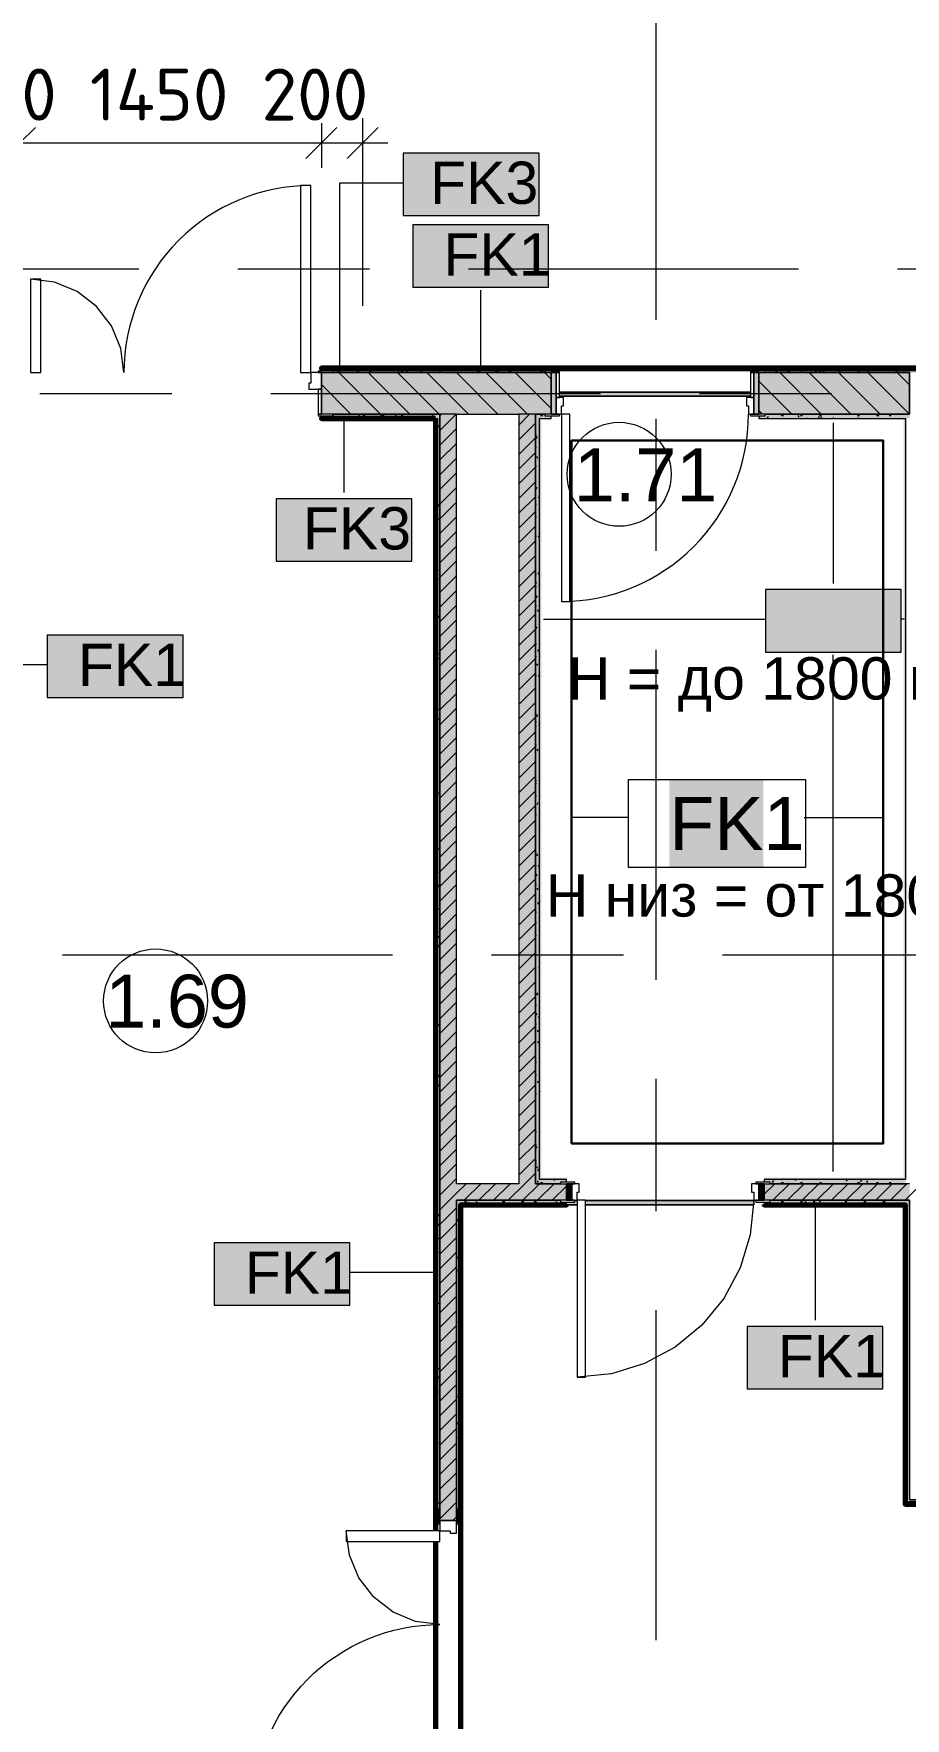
# Model space of a CAD drawing. Header units: millimetres. Extents: x -3817 to 677485, y -22715 to 103890.
# Drawn here: x 107959 to 112153, y 6041 to 14141 of the extents above; entities that cross this region are included whole.
import ezdxf

# ---------------------------------------------------------------- set-up
doc = ezdxf.new("R2010")
doc.units = ezdxf.units.MM
doc.layers.add('PDF _Геометрия', color=7, linetype='Continuous', true_color=0x1d1d1d)
doc.layers.add('PDF _Сплошная заливка', color=7, linetype='Continuous', true_color=0xffffff)
doc.layers.add('PDF _Текст', color=7, linetype='Continuous')
doc.styles.add('PDF GOST-Common', font='arial.ttf')
doc.styles.add('PDF ISOCPEUR', font='isocpeur.ttf')

msp = doc.modelspace()

# ---------------------------------------------------------------- hatches: boundary and pattern name
at = {"layer": 'PDF _Сплошная заливка', "transparency": 33554559}
h = msp.add_hatch(color=256, dxfattribs=at)
h.paths.add_polyline_path([(121433.6, 12511.4), (121433.6, 12531.3), (111448.6, 12531.3), (111448.6, 12519.3), (111478.6, 12519.3), (111478.6, 12511.4), (120700.8, 12511.4)], flags=0)
h.paths.add_polyline_path([(110418.6, 12511.4), (110418.6, 12519.3), (110448.6, 12519.3), (110448.6, 12531.3), (109343.6, 12531.3), (109343.6, 12519.3), (109398.6, 12519.3), (109398.6, 12511.4), (110055.7, 12511.4)], flags=0)
h.paths.add_polyline_path([(105338.6, 12511.4), (107838.6, 12511.4), (107838.6, 12519.3), (107893.6, 12519.3), (107893.6, 12531.3), (105338.6, 12531.3)], flags=0)
h.paths.add_polyline_path([(103402.5, 12511.4), (103888.6, 12511.4), (103888.6, 12531.3), (101052.6, 12531.3), (101052.6, 12511.4)], flags=0)
h = msp.add_hatch(color=256, dxfattribs=at)
h.paths.add_polyline_path([(111448.6, 12311.3), (112173.6, 12311.3), (112173.6, 12511.4), (111448.6, 12511.4)], flags=0)
h.paths.add_polyline_path([(121453.6, 12311.3), (121453.6, 12511.4), (119573.6, 12511.4), (119573.6, 12311.3), (120700.8, 12311.3)], flags=0)
h.paths.add_polyline_path([(109893.6, 12311.3), (110448.6, 12311.3), (110448.6, 12511.4), (109343.6, 12511.4), (109343.6, 12311.3), (109543.6, 12311.3)], flags=0)
h.paths.add_polyline_path([(107838.6, 12311.3), (107893.6, 12311.3), (107893.6, 12511.4), (107593.6, 12511.4), (107593.6, 12311.3)], flags=0)
at = {"layer": 'PDF _Сплошная заливка', "true_color": 0x494949, "transparency": 33554559}
msp.add_hatch(color=251, dxfattribs=at).paths.add_polyline_path([(111386.4, 12397.6), (111408.6, 12397.6), (111408.6, 12417.6), (110488.6, 12417.6), (110488.6, 12397.6)])
at = {"layer": 'PDF _Сплошная заливка', "transparency": 33554559}
h = msp.add_hatch(color=256, dxfattribs=at)
h.paths.add_polyline_path([(109893.6, 12291.4), (109893.6, 12311.3), (109398.6, 12309.3), (109398.6, 12303.4), (109343.6, 12303.4), (109343.6, 12291.4), (109892.6, 12291.4)], flags=0)
h.paths.add_polyline_path([(107593.6, 12291.4), (107893.6, 12291.4), (107893.6, 12303.4), (107838.6, 12303.4), (107838.6, 12311.3), (107593.6, 12311.3)], flags=0)
h = msp.add_hatch(color=256, dxfattribs=at)
h.paths.add_polyline_path([(109913.6, 4391.3), (109913.6, 5486.3), (109905.6, 5486.3), (109905.6, 5541.4), (109893.6, 5541.4), (109893.6, 4391.3)], flags=0)
h.paths.add_polyline_path([(109893.6, 6991.3), (109905.6, 6991.3), (109905.6, 7046.4), (109913.6, 7046.4), (109913.6, 12311.3), (109893.6, 12311.3), (109893.6, 7003.2)], flags=0)
h = msp.add_hatch(color=256, dxfattribs=at)
h.paths.add_polyline_path([(109993.6, 2036.3), (109993.6, 5541.4), (109913.6, 5541.4), (109913.6, 2036.3)], flags=0)
h.paths.add_polyline_path([(109993.6, 6991.3), (109993.6, 12311.3), (109913.6, 12311.3), (109913.6, 6991.3), (109963.6, 6991.3)], flags=0)
msp.add_hatch(color=256, dxfattribs=at).paths.add_polyline_path([(110293.6, 8611.3), (110373.6, 8611.3), (110373.6, 12311.3), (110293.6, 12311.3), (110293.6, 9439.1)])
h = msp.add_hatch(color=256, dxfattribs=at)
h.paths.add_polyline_path([(111478.6, 12291.4), (112173.6, 12291.4), (112173.6, 12311.3), (111478.6, 12310.5), (111478.6, 12303.4), (111448.6, 12303.4), (111448.6, 12291.4)], flags=0)
h.paths.add_polyline_path([(110393.6, 12291.4), (110448.6, 12291.4), (110448.6, 12303.4), (110418.6, 12303.4), (110418.6, 12311.3), (110393.6, 12311.3)], flags=0)
h = msp.add_hatch(color=256, dxfattribs=at)
h.paths.add_polyline_path([(110493.6, 8531.4), (110523.6, 8531.4), (110523.6, 8611.3), (109993.6, 8611.3), (109993.6, 8531.4)], flags=0)
h.paths.add_polyline_path([(112173.6, 8531.4), (112173.6, 8611.3), (111473.6, 8611.3), (111473.6, 8531.4), (111503.6, 8531.4)], flags=0)
h = msp.add_hatch(color=256, dxfattribs=at)
h.paths.add_polyline_path([(110373.6, 8611.3), (110493.6, 8611.3), (110493.6, 8619.4), (110523.6, 8619.4), (110523.6, 8631.3), (110373.6, 8631.3)], flags=0)
h.paths.add_polyline_path([(111503.6, 8611.3), (112153.6, 8611.3), (112153.6, 8631.3), (111473.6, 8631.3), (111473.6, 8619.4), (111503.6, 8619.4)], flags=0)
h = msp.add_hatch(color=256, dxfattribs=at)
h.paths.add_polyline_path([(112153.6, 8511.4), (112173.6, 8511.4), (112173.6, 8531.4), (111503.6, 8530.5), (111503.6, 8523.3), (111473.6, 8523.3), (111473.6, 8511.4), (112152.6, 8511.4)], flags=0)
h.paths.add_polyline_path([(110523.6, 8511.4), (110523.6, 8523.3), (110493.6, 8523.3), (110493.6, 8531.4), (109993.6, 8531.4), (109993.6, 8511.4), (110493.6, 8511.4)], flags=0)
h = msp.add_hatch(color=256, dxfattribs=at)
h.paths.add_polyline_path([(110013.6, 2061.3), (110013.6, 5541.4), (110001.6, 5541.4), (110001.6, 5486.3), (109993.6, 5486.3), (109993.6, 2061.3)], flags=0)
h.paths.add_polyline_path([(110001.6, 6991.3), (110013.6, 6991.3), (110013.6, 8511.4), (109993.6, 8511.4), (109994.3, 7046.4), (110001.6, 7046.4), (110001.6, 7003.2)], flags=0)
at = {"layer": 'PDF _Сплошная заливка', "true_color": 0x494949, "transparency": 33554559}
h = msp.add_hatch(color=251, dxfattribs=at)
h.paths.add_polyline_path([(111423.6, 8510.4), (111423.6, 8530.4), (110613.6, 8530.4), (110613.6, 8510.4), (111386.4, 8510.4)], flags=0)
h.paths.add_polyline_path([(110573.6, 8510.4), (110573.6, 8530.4), (110563.6, 8530.4), (110563.6, 8523.3), (110523.6, 8523.3), (110523.6, 8510.4)], flags=0)

# ---------------------------------------------------------------- linework, layer by layer
at = {"layer": 'PDF _Геометрия', "color": 253, "lineweight": 9, "true_color": 0xaaaaaa}
for points in [[(110953.6, 12766.1), (110953.6, 14353.6)], [(106877.2, 13011.4), (108464.7, 13011.4)], [(108940.9, 13011.4), (109575.9, 13011.4)], [(110052.2, 13011.4), (111639.7, 13011.4)], [(112115.9, 13011.4), (112750.9, 13011.4)], [(107988.4, 12411.4), (108623.4, 12411.4)], [(109099.7, 12411.4), (110687.2, 12411.4)], [(111163.4, 12411.4), (111798.4, 12411.4)], [(110953.6, 11654.9), (110953.6, 12289.9)], [(110953.6, 9591.1), (110953.6, 11178.6)], [(108097.7, 9711.4), (109685.2, 9711.4)], [(110161.4, 9711.4), (110796.4, 9711.4)], [(111272.7, 9711.4), (112860.2, 9711.4)], [(110953.6, 8479.9), (110953.6, 9114.9)], [(111423.6, 8531.4), (111407.2, 8365.5), (111358.9, 8206.1), (111280.3, 8059.1), (111174.6, 7930.3), (111045.8, 7824.6), (110898.9, 7746.1), (110739.4, 7697.7), (110573.6, 7681.4)], [(110953.6, 6416.1), (110953.6, 8003.6)]]:
    msp.add_lwpolyline(points, dxfattribs=at)
at = {"layer": 'PDF _Геометрия', "color": 7, "lineweight": 20}
for points in [[(107968.6, 13690.9), (107893.6, 13615.9), (107818.6, 13540.9)], [(109418.6, 13690.9), (109343.6, 13615.9), (109268.6, 13540.9)], [(109617.6, 13690.9), (109542.6, 13615.9), (109467.6, 13540.9)]]:
    msp.add_lwpolyline(points, dxfattribs=at)
at = {"layer": 'PDF _Геометрия', "color": 7, "lineweight": 9}
for points in [[(109343.6, 13711.4), (109343.6, 13615.9), (109343.6, 13495.9)], [(109542.6, 12832.3), (109542.6, 13615.9), (109542.6, 13735.9)], [(107574.6, 13615.9), (107893.6, 13615.9), (109343.6, 13615.9), (109662.6, 13615.9)], [(109432.2, 12531.9), (109432.2, 13424.6), (109737.6, 13424.6)], [(110110.3, 12531.9), (110110.3, 12908.6)], [(121433.6, 12531.3), (111448.6, 12531.3)], [(109452, 12290.8), (109452, 11935)], [(109893.6, 12291.4), (109893.6, 6991.3)], [(109993.6, 12311.3), (109913.6, 12311.3)], [(110373.6, 12311.3), (110293.6, 12311.3)], [(111806.5, 12269.5), (111806.5, 11498.1)], [(110412.4, 11326.1), (111480, 11326.1)], [(112149.1, 11326.1), (112133.1, 11326.1)], [(107614.1, 11107.3), (108025, 11107.3)], [(111806.5, 8670.3), (111806.5, 11154.1)], [(110823.1, 10373), (110547.1, 10373)], [(111667.1, 10373), (112047.1, 10373)], [(110013.6, 6991.3), (110013.6, 8498.3), (110013.6, 8511.4)], [(110014.6, 8511.4), (110523.6, 8511.4)], [(111423.6, 8510.4), (111423.6, 8530.4), (111423.6, 8510.4)], [(111473.6, 8511.4), (112152.6, 8511.4)], [(111718.8, 8510.9), (111718.8, 7955)], [(109893.1, 8185), (109480.6, 8185)]]:
    msp.add_lwpolyline(points, dxfattribs=at)
for points in [[(110390.8, 13566.5), (109737.6, 13566.5), (109737.6, 13266.5), (110390.8, 13266.5)], [(110436.9, 13222.5), (109783.7, 13222.5), (109783.7, 12922.5), (110436.9, 12922.5)], [(110418.6, 12511.4), (109398.6, 12511.4)], [(111478.6, 12311.3), (112173.6, 12311.3), (112173.6, 12511.4), (111478.6, 12511.4), (112173.6, 12511.4), (112173.6, 12311.3)], [(110488.6, 12417.6), (111408.6, 12417.6)], [(110488.6, 12397.6), (111408.6, 12397.6)], [(109398.6, 12311.3), (109893.6, 12311.3)], [(110393.6, 12311.3), (110418.6, 12311.3)], [(109778.5, 11904.9), (109125.4, 11904.9), (109125.4, 11604.9), (109778.5, 11604.9)], [(112133.1, 11468), (111480, 11468), (111480, 11168), (112133.1, 11168)], [(108678.1, 11249.2), (108025, 11249.2), (108025, 10949.2), (108678.1, 10949.2)], [(110820.9, 10555.6), (111672.5, 10555.6), (111672.5, 10132.6), (110820.9, 10132.6)], [(110473.6, 8510.4), (110573.6, 8510.4)], [(110563.6, 8530.4), (110573.6, 8530.4)], [(110613.6, 8530.4), (111423.6, 8530.4)], [(110613.6, 8510.4), (111423.6, 8510.4)], [(109480.6, 8326.9), (108827.5, 8326.9), (108827.5, 8026.9), (109480.6, 8026.9)], [(112045.4, 7924.9), (111392.3, 7924.9), (111392.3, 7624.9), (112045.4, 7624.9)]]:
    msp.add_lwpolyline(points, close=True, dxfattribs=at)
at = {"layer": 'PDF _Геометрия', "color": 253, "lineweight": 9, "true_color": 0xaaaaaa}
for points in [[(109293.6, 13411.3, 0.414215), (108393.6, 12511.4), (108378.2, 12627.8), (108333.3, 12736.3), (108261.8, 12829.5), (108168.6, 12901.1), (108060, 12946), (107943.6, 12961.4)], [(109013.6, 5591.4, -0.414214), (109913.6, 6491.4), (109797.1, 6506.7), (109688.6, 6551.6), (109595.4, 6623.2), (109523.9, 6716.4), (109478.9, 6824.9), (109463.6, 6941.4)]]:
    msp.add_lwpolyline(points, format="xyb", dxfattribs=at)
at = {"layer": 'PDF _Геометрия', "color": 253, "lineweight": 13, "true_color": 0xaaaaaa}
for points in [[(109293.6, 13411.3), (109243.6, 13411.3), (109243.6, 12511.4), (109293.6, 12511.4)], [(107943.6, 12961.4), (107943.6, 12511.4), (107993.6, 12511.4), (107993.6, 12961.4)], [(109293.6, 12511.4), (109293.6, 12461.4), (109283.6, 12461.4), (109283.6, 12431.4), (109343.6, 12431.4), (109343.6, 12511.4)], [(109328.6, 12511.4), (109398.6, 12511.4), (109398.6, 12519.3), (109328.6, 12519.3)], [(110488.6, 12519.3), (110418.6, 12519.3), (110418.6, 12511.4), (110488.6, 12511.4)], [(110473.6, 12511.4), (110448.6, 12511.4), (110448.6, 12311.3), (110473.6, 12311.3)], [(110488.6, 12511.4), (110473.6, 12511.4), (110473.6, 12391.4), (110488.6, 12391.4)], [(111408.6, 12519.3), (111408.6, 12511.4), (111478.6, 12511.4), (111478.6, 12519.3)], [(111408.6, 12511.4), (111408.6, 12391.4), (111423.6, 12391.4), (111423.6, 12511.4)], [(111423.6, 12511.4), (111423.6, 12311.3), (111448.6, 12311.3), (111448.6, 12511.4)], [(109328.6, 12311.3), (109343.6, 12311.3), (109343.6, 12431.4), (109328.6, 12431.4)], [(110498.6, 12311.3), (110498.6, 12351.3), (110508.6, 12351.3), (110508.6, 12391.4), (110473.6, 12391.4), (110473.6, 12311.3)], [(111398.6, 12311.3), (111423.6, 12311.3), (111423.6, 12391.4), (111388.6, 12391.4), (111388.6, 12351.3), (111398.6, 12351.3)], [(109328.6, 12303.4), (109398.6, 12303.4), (109398.6, 12311.3), (109328.6, 12311.3)], [(110488.6, 12311.3), (110418.6, 12311.3), (110418.6, 12303.4), (110488.6, 12303.4)], [(110488.6, 12312.4), (110473.6, 12312.4), (110473.6, 12311.3), (110488.6, 12311.3)], [(110498.6, 11411.4), (110538.6, 11411.4), (110538.6, 12311.3), (110498.6, 12311.3)], [(111408.6, 12312.4), (111408.6, 12311.3), (111423.6, 12311.3), (111423.6, 12312.4)], [(111408.6, 12311.3), (111408.6, 12303.4), (111478.6, 12303.4), (111478.6, 12311.3)], [(110563.6, 8619.4), (110493.6, 8619.4), (110493.6, 8611.3), (110563.6, 8611.3)], [(110548.6, 8611.3), (110523.6, 8611.3), (110523.6, 8531.4), (110548.6, 8531.4)], [(110573.6, 8531.4), (110573.6, 8571.4), (110583.6, 8571.4), (110583.6, 8611.3), (110548.6, 8611.3), (110548.6, 8531.4)], [(110563.6, 8611.3), (110548.6, 8611.3), (110548.6, 8610.4), (110563.6, 8610.4)], [(111423.6, 8531.4), (111448.6, 8531.4), (111448.6, 8611.3), (111413.6, 8611.3), (111413.6, 8571.4), (111423.6, 8571.4)], [(111433.6, 8619.4), (111433.6, 8611.3), (111503.6, 8611.3), (111503.6, 8619.4)], [(111433.6, 8611.3), (111433.6, 8610.4), (111448.6, 8610.4), (111448.6, 8611.3)], [(111448.6, 8611.3), (111448.6, 8531.4), (111473.6, 8531.4), (111473.6, 8611.3)], [(110563.6, 8531.4), (110493.6, 8531.4), (110493.6, 8523.3), (110563.6, 8523.3)], [(110563.6, 8532.3), (110548.6, 8532.3), (110548.6, 8531.4), (110563.6, 8531.4)], [(110573.6, 7681.4), (110613.6, 7681.4), (110613.6, 8531.4), (110573.6, 8531.4)], [(111433.6, 8532.3), (111433.6, 8531.4), (111448.6, 8531.4), (111448.6, 8532.3)], [(111433.6, 8531.4), (111433.6, 8523.3), (111503.6, 8523.3), (111503.6, 8531.4)], [(109913.6, 6976.3), (109913.6, 7046.4), (109905.6, 7046.4), (109905.6, 6976.3)], [(109913.6, 6941.4), (109963.6, 6941.4), (109963.6, 6931.4), (109993.6, 6931.4), (109993.6, 6991.3), (109913.6, 6991.3)], [(109993.6, 6976.3), (109993.6, 6991.3), (109992.6, 6991.3), (109992.6, 6976.3)], [(110001.6, 6976.3), (110001.6, 7046.4), (109993.6, 7046.4), (109993.6, 6976.3)], [(109463.6, 6941.4), (109463.6, 6891.3), (109913.6, 6891.3), (109913.6, 6941.4)]]:
    msp.add_lwpolyline(points, close=True, dxfattribs=at)
at = {"layer": 'PDF _Геометрия', "color": 231, "lineweight": 70, "true_color": 0xff80c0}
for points in [[(121433.6, 12532.3), (121433.6, 12711.4), (121432.6, 12711.4), (121432.6, 12532.3), (109542.6, 12532.3)], [(109542.6, 12531.3), (121433.6, 12531.3)], [(109892.6, 12291.4), (109892.6, 6941.4)], [(110014.6, 2086.4), (110014.6, 8510.4), (110523.6, 8510.4), (110523.6, 8511.4)], [(111473.6, 8511.4), (111473.6, 8510.4), (112152.6, 8510.4), (112152.6, 7071.3), (112152.6, 7070.3), (117623.6, 7070.3), (117623.6, 7071.3), (112153.6, 7071.3)], [(109893.6, 6941.4), (109893.6, 6991.3)], [(110013.6, 6991.3), (110013.6, 5541.4), (110013.6, 2108.4)], [(109892.6, 6891.3), (109892.6, 5641.4)], [(109893.6, 5641.4), (109893.6, 6891.3)]]:
    msp.add_lwpolyline(points, dxfattribs=at)
at = {"layer": 'PDF _Геометрия', "color": 52, "lineweight": 70, "true_color": 0xe1dc04}
msp.add_lwpolyline([(109542.6, 12532.3), (109343.6, 12532.3), (109343.6, 12531.3), (109542.6, 12531.3)], dxfattribs=at)
at = {"layer": 'PDF _Геометрия', "color": 9, "lineweight": 9, "true_color": 0xc0c0c0}
for points in [[(110448.6, 12519.3), (110448.6, 12531.3), (109343.6, 12531.3), (109343.6, 12519.3)], [(109343.6, 12511.4), (109343.6, 12311.3)], [(110448.6, 12311.3), (110448.6, 12511.4)], [(111448.6, 12531.3), (111448.6, 12519.3)], [(111448.6, 12511.4), (111448.6, 12311.3)], [(109343.6, 12303.4), (109343.6, 12291.4), (109892.6, 12291.4)], [(110523.6, 8619.4), (110523.6, 8631.3), (110393.6, 8631.3), (110393.6, 12291.4), (110448.6, 12291.4), (110448.6, 12303.4)], [(111448.6, 12303.4), (111448.6, 12291.4), (112153.6, 12291.4), (112153.6, 8631.3), (111473.6, 8631.3), (111473.6, 8619.4)], [(110523.6, 8531.4), (110523.6, 8611.3)], [(111473.6, 8611.3), (111473.6, 8531.4)], [(112173.6, 8611.3), (111503.6, 8611.3), (112153.6, 8611.3)], [(110523.6, 8511.4), (110523.6, 8523.3)], [(111473.6, 8523.3), (111473.6, 8511.4)], [(109893.6, 6991.3), (109905.6, 6991.3)], [(109913.6, 6991.3), (109993.6, 6991.3)], [(110001.6, 6991.3), (110013.6, 6991.3)]]:
    msp.add_lwpolyline(points, dxfattribs=at)
at = {"layer": 'PDF _Геометрия', "color": 253, "lineweight": 9, "true_color": 0x9b9b9b}
for points in [[(109422.9, 12518.4), (109433, 12518.4)], [(109514.4, 12518.4), (109524.4, 12518.4)], [(109575.3, 12518.4), (109585.4, 12518.4)], [(109607.7, 12530.3), (109607.1, 12531.3)], [(109649.4, 12519.1), (109644.4, 12527.8)], [(109717.4, 12523.2), (109712.7, 12531.3)], [(109717.1, 12517.1), (109713.8, 12511.4)], [(109727.7, 12518.4), (109737.8, 12518.4)], [(109758.7, 12528.2), (109753.7, 12519.5)], [(109759.1, 12512.1), (109754, 12520.8)], [(109795.7, 12531.3), (109795.3, 12530.7)], [(109819.2, 12518.4), (109829.2, 12518.4)], [(109866.1, 12531.3), (109863.4, 12526.6)], [(109895.1, 12520.2), (109890.1, 12528.9)], [(109910.6, 12518.4), (109920.7, 12518.4)], [(109962.8, 12516), (109960.1, 12511.4)], [(110030.9, 12511.9), (110030.5, 12511.4)], [(110072.8, 12517.2), (110067.8, 12525.9)], [(110093.5, 12518.4), (110103.6, 12518.4)], [(110112.5, 12531.3), (110109.1, 12525.5)], [(110111.4, 12511.4), (110109.4, 12514.8)], [(110182.2, 12530.1), (110177.1, 12521.4)], [(110181.8, 12511.4), (110177.5, 12518.9)], [(110184.9, 12518.4), (110195, 12518.4)], [(110245.9, 12518.4), (110256, 12518.4)], [(110357.8, 12511.4), (110355.2, 12515.9)], [(110398.3, 12518.4), (110408.4, 12518.4)], [(111449.9, 12531.3), (111448.6, 12529.1)], [(111479.2, 12519.7), (111474.2, 12528.4)], [(111526.1, 12518.4), (111536.1, 12518.4)], [(111587, 12518.4), (111597.1, 12518.4)], [(111614.9, 12512.4), (111614.3, 12511.4)], [(111656.6, 12523.6), (111651.5, 12514.9)], [(111656.9, 12516.7), (111651.9, 12525.4)], [(111695.2, 12511.4), (111693.5, 12514.3)], [(111724.6, 12519.5), (111719.9, 12511.4)], [(111739.4, 12518.4), (111749.5, 12518.4)], [(111765.6, 12511.4), (111761.5, 12518.4)], [(111830.9, 12518.4), (111840.9, 12518.4)], [(111872.2, 12531.3), (111870.9, 12529)], [(111922.3, 12518.4), (111932.4, 12518.4)], [(111941.6, 12511.4), (111939.2, 12515.4)], [(111970.3, 12518.4), (111966.3, 12511.4)], [(112038.7, 12526), (112035.6, 12531.3)], [(112038.4, 12514.3), (112036.7, 12511.4)], [(112105.2, 12518.4), (112115.2, 12518.4)], [(112117.5, 12511.4), (112116.9, 12512.4)], [(109398.6, 12305), (109402.5, 12305)], [(109485.5, 12298.8), (109481.2, 12291.4)], [(109527.1, 12310), (109522.1, 12301.3)], [(109544.9, 12305), (109554.9, 12305)], [(109593.6, 12310.9), (109593.4, 12311.3)], [(109635.2, 12299.8), (109630.2, 12308.5)], [(109633.5, 12311.3), (109631.8, 12308.4)], [(109636.3, 12305), (109646.4, 12305)], [(109703.3, 12303.9), (109699, 12311.3)], [(109731.2, 12297.7), (109727.5, 12291.4)], [(109727.7, 12305), (109737.8, 12305)], [(109744.9, 12292.7), (109739.9, 12301.4)], [(109799.3, 12293.7), (109797.9, 12291.4)], [(109881, 12300.9), (109875.9, 12309.6)], [(109879.9, 12311.3), (109877.5, 12307.3)], [(109893.7, 12274.3), (109893.6, 12274.1)], [(109911.5, 12248.1), (109906.4, 12256.8)], [(109910.6, 12305), (109913.6, 12305)], [(110376.5, 12235), (110373.6, 12240.1)], [(110398.3, 12305), (110408.4, 12305)], [(111465.1, 12300.4), (111463.3, 12303.4)], [(111493, 12301.2), (111488, 12292.5)], [(111556.5, 12305), (111566.6, 12305)], [(111642.8, 12297.4), (111637.7, 12306.1)], [(111639.6, 12311.3), (111639.3, 12310.8)], [(111648, 12305), (111658, 12305)], [(111681.4, 12291.4), (111679.4, 12294.9)], [(111738.7, 12300.1), (111733.7, 12291.4)], [(111739.4, 12305), (111749.5, 12305)], [(111751.8, 12291.4), (111747.4, 12299)], [(111806.8, 12296.1), (111804.1, 12291.4)], [(111922.3, 12305), (111932.4, 12305)], [(111927.8, 12291.4), (111925.1, 12296)], [(112013.7, 12305), (112023.8, 12305)], [(112026.1, 12310.2), (112021.1, 12301.5)], [(112024.6, 12306.6), (112021.8, 12311.3)], [(112074.7, 12305), (112084.8, 12305)], [(112103.8, 12291.4), (112102.8, 12293)], [(109910.6, 12183.1), (109913.6, 12183.1)], [(109913.6, 12186.9), (109911, 12182.4)], [(110373.6, 12213.6), (110377.9, 12213.6)], [(110373.6, 12152.6), (110377.9, 12152.6)], [(110381.1, 12204.1), (110376.1, 12195.4)], [(110384.7, 12099), (110379.7, 12107.7)], [(109897.3, 12028.7), (109893.6, 12035.2)], [(109910.6, 12061.2), (109913.6, 12061.2)], [(110373.6, 12061.2), (110377.9, 12061.2)], [(109903.8, 11987), (109898.7, 11978.3)], [(109910.6, 11969.8), (109913.6, 11969.8)], [(110380, 11958.4), (110375, 11949.7)], [(110391.1, 11916.7), (110386.1, 11908)], [(109905.5, 11892.7), (109900.4, 11901.4)], [(109910.8, 11877.3), (109905.8, 11868.6)], [(109910.6, 11847.8), (109913.6, 11847.8)], [(110373.6, 11878.3), (110377.9, 11878.3)], [(109906.7, 11809.3), (109901.7, 11800.6)], [(109913.6, 11760.1), (109912.9, 11758.9)], [(110373.6, 11817.3), (110377.9, 11817.3)], [(110393.6, 11799), (110393.2, 11798.4)], [(109910.6, 11725.9), (109913.6, 11725.9)], [(110373.6, 11725.9), (110377.9, 11725.9)], [(110393.6, 11717.8), (110388.9, 11725.9)], [(110393.6, 11738.1), (110389.1, 11730.3)], [(109910.6, 11634.5), (109913.6, 11634.5)], [(110393.6, 11656.9), (110393, 11657.8)], [(109905.7, 11563.5), (109900.6, 11554.8)], [(109913.6, 11512.9), (109909.7, 11519.6)], [(109910.6, 11512.6), (109913.6, 11512.6)], [(109913.6, 11516.3), (109911.8, 11513.2)], [(110373.6, 11543), (110377.9, 11543)], [(110379.8, 11497.8), (110374.8, 11506.5)], [(110391, 11539.5), (110385.9, 11548.2)], [(110373.6, 11482.1), (110377.9, 11482.1)], [(110383.9, 11429.8), (110378.9, 11438.5)], [(110393, 11493.3), (110388, 11484.6)], [(109911.7, 11333.2), (109906.7, 11341.9)], [(109910.6, 11390.6), (109913.6, 11390.6)], [(110373.6, 11390.6), (110377.9, 11390.6)], [(110388, 11361.8), (110382.9, 11370.5)], [(109900.6, 11291.5), (109895.6, 11300.3)], [(109910.6, 11299.2), (109913.6, 11299.2)], [(110376.8, 11320.1), (110373.6, 11325.7)], [(110380.8, 11289.2), (110375.8, 11280.5)], [(109896.4, 11181.7), (109893.6, 11176.9)], [(109900.5, 11249.8), (109895.4, 11241.1)], [(109904.7, 11223.5), (109899.6, 11232.2)], [(110373.6, 11207.7), (110377.9, 11207.7)], [(110387.9, 11179.5), (110382.8, 11170.8)], [(109897.6, 11113.8), (109893.6, 11120.8)], [(109907.5, 11140.1), (109902.5, 11131.4)], [(109908.8, 11155.5), (109903.7, 11164.2)], [(109910.6, 11177.3), (109913.6, 11177.3)], [(110373.6, 11146.8), (110377.9, 11146.8)], [(110373.8, 11142.4), (110373.6, 11142.9)], [(110383.8, 11111.5), (110378.7, 11102.8)], [(109910.6, 11055.3), (109913.6, 11055.3)], [(110373.6, 11055.3), (110377.9, 11055.3)], [(110393.2, 11048), (110388.1, 11056.7)], [(110393.6, 11067.5), (110389.9, 11061.2)], [(109894.6, 10936.1), (109893.6, 10937.9)], [(109895.3, 10936), (109893.6, 10933)], [(109910.6, 10963.9), (109913.6, 10963.9)], [(109906.5, 10894.4), (109901.4, 10885.6)], [(110373.6, 10872.5), (110377.9, 10872.5)], [(110382.7, 10865.8), (110377.7, 10857.1)], [(109913.6, 10842.3), (109908.9, 10850.4)], [(109910.6, 10842), (109913.6, 10842)], [(109913.6, 10845.7), (109912.6, 10844)], [(110373.6, 10811.5), (110377.9, 10811.5)], [(110379, 10828.7), (110374, 10837.4)], [(110393.6, 10823.7), (110388.8, 10815.4)], [(109910.6, 10720.1), (109913.6, 10720.1)], [(110373.6, 10720.1), (110377.9, 10720.1)], [(110387.2, 10692.6), (110382.1, 10701.3)], [(109899.8, 10622.4), (109894.8, 10631.1)], [(109910.6, 10628.6), (109913.6, 10628.6)], [(110377.5, 10552), (110373.6, 10545.2)], [(110373.6, 10537.2), (110377.9, 10537.2)], [(109897.2, 10512.6), (109893.6, 10506.3)], [(109908, 10486.3), (109902.9, 10495)], [(109910.6, 10506.7), (109913.6, 10506.7)], [(110373.6, 10476.2), (110377.9, 10476.2)], [(109910.6, 10384.8), (109913.6, 10384.8)], [(110373.6, 10384.8), (110377.9, 10384.8)], [(110384.6, 10442.3), (110379.5, 10433.6)], [(109910.6, 10293.4), (109913.6, 10293.4)], [(110393.6, 10315.7), (110391.4, 10319.5)], [(109893.8, 10267), (109893.6, 10267.4)], [(109896.1, 10266.8), (109893.6, 10262.5)], [(109907.3, 10225.2), (109902.2, 10216.5)], [(109910.6, 10171.4), (109913.6, 10171.4)], [(110373.6, 10201.9), (110377.9, 10201.9)], [(110373.6, 10141), (110377.9, 10141)], [(110383.5, 10196.6), (110378.5, 10187.9)], [(110393.4, 10133.1), (110388.4, 10141.8)], [(110393.6, 10153.1), (110389.6, 10146.3)], [(109910.2, 10047.5), (109905.2, 10038.8)], [(109913.6, 10114.2), (109909.3, 10106.8)], [(109910.6, 10049.5), (109913.6, 10049.5)], [(109913.6, 10110.8), (109912.2, 10113.2)], [(110373.6, 10049.5), (110377.9, 10049.5)], [(110382.3, 10091.5), (110377.3, 10100.2)], [(110386.4, 10023.4), (110381.3, 10032.1)], [(110390.5, 9955.4), (110385.4, 9964.1)], [(110393.6, 9970.2), (110392.6, 9968.6)], [(109903.1, 9885.2), (109898, 9893.9)], [(109913.6, 9927.9), (109909.2, 9935.5)], [(109910.6, 9958.1), (109913.6, 9958.1)], [(110379.3, 9913.7), (110374.3, 9922.5)], [(109907.2, 9817.1), (109902.1, 9825.8)], [(109910.6, 9836.1), (109913.6, 9836.1)], [(110373.6, 9866.6), (110377.9, 9866.6)], [(110374.2, 9814.8), (110373.6, 9813.7)], [(110373.6, 9805.7), (110377.9, 9805.7)], [(109909.1, 9801.7), (109904.1, 9793)], [(109911.2, 9749.1), (109906.2, 9757.8)], [(110376.3, 9736), (110373.6, 9740.8)], [(110393.6, 9726.4), (110391.5, 9722.8)], [(109900.1, 9707.5), (109895.1, 9716.2)], [(109910.6, 9714.2), (109913.6, 9714.2)], [(110373.6, 9714.2), (110377.9, 9714.2)], [(110393.6, 9645.2), (110390.6, 9650.3)], [(109896.9, 9597.6), (109893.6, 9591.9)], [(109910.6, 9622.8), (109913.6, 9622.8)], [(109897.1, 9529.8), (109893.6, 9535.8)], [(109904, 9488), (109898.9, 9479.3)], [(109910.6, 9500.9), (109913.6, 9500.9)], [(110373.6, 9531.4), (110377.9, 9531.4)], [(110384.3, 9527.4), (110379.3, 9518.7)], [(109899.9, 9419.9), (109894.9, 9411.2)], [(109913.6, 9440.2), (109911.4, 9444)], [(110373.6, 9470.4), (110377.9, 9470.4)], [(110381.5, 9422.3), (110376.5, 9431)], [(110391.4, 9417.8), (110386.3, 9409)], [(109911, 9378.3), (109906, 9369.6)], [(109910.6, 9379), (109913.6, 9379)], [(110373.6, 9379), (110377.9, 9379)], [(110387.3, 9349.7), (110382.2, 9341)], [(109910.6, 9287.5), (109913.6, 9287.5)], [(110389.7, 9286.2), (110384.6, 9294.9)], [(110393.6, 9299.7), (110393.4, 9299.4)], [(109898.8, 9174.2), (109893.8, 9165.5)], [(109902.3, 9216), (109897.2, 9224.7)], [(109910.6, 9165.6), (109913.6, 9165.6)], [(110373.6, 9196.1), (110377.9, 9196.1)], [(109909.9, 9132.6), (109904.9, 9123.9)], [(109910.4, 9079.9), (109905.4, 9088.6)], [(110373.6, 9135.1), (110377.9, 9135.1)], [(110386.2, 9104), (110381.2, 9095.3)], [(109910.6, 9043.7), (109913.6, 9043.7)], [(110375.5, 9066.9), (110373.6, 9070.2)], [(110373.6, 9043.7), (110377.9, 9043.7)], [(110393.6, 9055.8), (110392.3, 9053.6)], [(109910.6, 8952.2), (109913.6, 8952.2)], [(109896.3, 8860.6), (109893.6, 8865.3)], [(109893.6, 8860.4), (109893.6, 8860.4)], [(109910.6, 8830.3), (109913.6, 8830.3)], [(110373.9, 8899.9), (110373.6, 8899.3)], [(110373.6, 8860.8), (110377.9, 8860.8)], [(109900.7, 8750.8), (109895.7, 8742.1)], [(110373.6, 8799.8), (110377.9, 8799.8)], [(110381, 8790.2), (110376, 8781.5)], [(109910.6, 8708.4), (109913.6, 8708.4)], [(110376.9, 8722.2), (110373.6, 8716.4)], [(110373.6, 8708.4), (110377.9, 8708.4)], [(110384.8, 8685.1), (110379.7, 8693.8)], [(110388.1, 8680.6), (110383, 8671.8)], [(110393.6, 8730.8), (110390.9, 8735.4)], [(109910.6, 8616.9), (109913.6, 8616.9)], [(110388.9, 8617), (110383.8, 8625.8)], [(110398.3, 8616.9), (110408.4, 8616.9)], [(110465.3, 8631.3), (110462.2, 8626.1)], [(111507.9, 8629.6), (111506.8, 8631.3)], [(111518.2, 8626.4), (111513.2, 8617.7)], [(111556.3, 8631.3), (111554.8, 8628.8)], [(111556.5, 8616.9), (111566.6, 8616.9)], [(111588.8, 8611.3), (111586.1, 8616)], [(111626.7, 8631.3), (111622.9, 8624.7)], [(111648, 8616.9), (111658, 8616.9)], [(111722.3, 8614.1), (111720.7, 8611.3)], [(111739.4, 8616.9), (111749.5, 8616.9)], [(111873.1, 8631.3), (111868.6, 8623.6)], [(111922.3, 8616.9), (111932.4, 8616.9)], [(111931.3, 8627.7), (111929.2, 8631.3)], [(111941.7, 8628.3), (111936.6, 8619.6)], [(111972.9, 8616.5), (111967.9, 8625.2)], [(112013.7, 8616.9), (112023.8, 8616.9)], [(112074.7, 8616.9), (112084.8, 8616.9)], [(109913.6, 8525.8), (109911.7, 8529.1)], [(110032.5, 8525.5), (110042.6, 8525.5)], [(110050.9, 8523.3), (110045.9, 8514.6)], [(110094.4, 8517.4), (110089.4, 8526.1)], [(110133.1, 8511.4), (110131, 8515)], [(110203.5, 8511.4), (110199.1, 8519.1)], [(110215.4, 8525.5), (110225.5, 8525.5)], [(110266.7, 8531.4), (110265.2, 8528.7)], [(110306.9, 8525.5), (110316.9, 8525.5)], [(110367.8, 8525.5), (110377.9, 8525.5)], [(110379.5, 8511.4), (110376.8, 8516.1)], [(110432.7, 8514), (110431.2, 8511.4)], [(110474.3, 8525.2), (110469.3, 8516.5)], [(110476.2, 8526.7), (110473.5, 8531.4)], [(111500.8, 8519.9), (111498.8, 8523.3)], [(111525.3, 8516.7), (111522.2, 8511.4)], [(111556.5, 8525.5), (111566.6, 8525.5)], [(111593.3, 8512.6), (111592.6, 8511.4)], [(111648, 8525.5), (111658, 8525.5)], [(111674.5, 8531.4), (111671.6, 8526.2)], [(111678.5, 8516.9), (111673.5, 8525.6)], [(111708.9, 8525.5), (111719, 8525.5)], [(111716.9, 8511.4), (111715.1, 8514.5)], [(111744.6, 8530.8), (111739.6, 8522.1)], [(111787.3, 8511.4), (111783.1, 8518.6)], [(111839.1, 8511.5), (111839, 8511.4)], [(111861.3, 8525.5), (111871.4, 8525.5)], [(111952.8, 8525.5), (111962.8, 8525.5)], [(111963.3, 8511.4), (111960.8, 8515.6)], [(112044.2, 8525.5), (112054.3, 8525.5)], [(112060.3, 8526.2), (112057.3, 8531.4)], [(112126.5, 8521.6), (112121.4, 8512.9)], [(112139.2, 8511.4), (112138.5, 8512.6)], [(109899.6, 8505), (109894.6, 8496.3)], [(109905.6, 8478.8), (109900.5, 8487.5)], [(109910.8, 8463.4), (109905.7, 8454.7)], [(109910.6, 8495), (109913.6, 8495)], [(109994, 8485.7), (109993.6, 8484.9)], [(110004.1, 8430.1), (109999, 8438.8)], [(110002.1, 8434.1), (110012.1, 8434.1)], [(110013.6, 8474.6), (110010.2, 8480.4)], [(109909.6, 8410.8), (109904.6, 8419.5)], [(109913.6, 8343), (109908.7, 8351.4)], [(109910.6, 8373.1), (109913.6, 8373.1)], [(109913.6, 8346.4), (109912.8, 8345)], [(110002.1, 8373.1), (110012.1, 8373.1)], [(110013.6, 8397.7), (110011.3, 8393.7)], [(109902.6, 8301.1), (109897.5, 8309.8)], [(109913.6, 8285.4), (109908.7, 8277)], [(109910.6, 8281.7), (109913.6, 8281.7)], [(109997, 8320.4), (109993.6, 8326.3)], [(110002.1, 8281.7), (110012.1, 8281.7)], [(109895.5, 8191.4), (109893.6, 8194.7)], [(110001.1, 8252.4), (109996, 8261.1)], [(110004.1, 8198.3), (109999.1, 8189.6)], [(109899.6, 8123.4), (109894.5, 8132.1)], [(109910.6, 8159.8), (109913.6, 8159.8)], [(109912.6, 8040), (109907.6, 8031.3)], [(109910.6, 8037.8), (109913.6, 8037.8)], [(110007.1, 8020.6), (110002, 8011.9)], [(110002.1, 8098.8), (110012.1, 8098.8)], [(110002.1, 8037.8), (110012.1, 8037.8)], [(110011.2, 8088.7), (110006.1, 8080)], [(109910.6, 7946.4), (109913.6, 7946.4)], [(110006.3, 7938.6), (110001.2, 7947.3)], [(110002.1, 7946.4), (110012.1, 7946.4)], [(110013.6, 7970.9), (110013.2, 7970.3)], [(109900.4, 7835.9), (109895.4, 7827.2)], [(109904.8, 7809.6), (109899.7, 7818.3)], [(109910.6, 7824.5), (109913.6, 7824.5)], [(110013.6, 7804), (110009.4, 7811.3)], [(109907.5, 7726.2), (109902.4, 7717.5)], [(109910.6, 7702.5), (109913.6, 7702.5)], [(110006, 7774.9), (110001, 7766.2)], [(110002.1, 7763.5), (110012.1, 7763.5)], [(110002.1, 7702.5), (110012.1, 7702.5)], [(110013.6, 7727.1), (110012.1, 7724.6)], [(109903.4, 7658.2), (109898.4, 7649.5)], [(109912.9, 7673.5), (109907.9, 7682.3)], [(109913.6, 7614.9), (109909.5, 7607.8)], [(109910.6, 7611.1), (109913.6, 7611.1)], [(109993.7, 7570.8), (109993.6, 7570.5)], [(110000.3, 7583.2), (109995.2, 7591.9)], [(110002.1, 7611.1), (110012.1, 7611.1)], [(109898.8, 7454.2), (109893.7, 7462.9)], [(109910.6, 7489.2), (109913.6, 7489.2)], [(110000.8, 7461.1), (109995.8, 7452.4)], [(109902.3, 7412.4), (109897.3, 7403.7)], [(109996.7, 7393.1), (109993.6, 7387.7)], [(110002.1, 7428.2), (110012.1, 7428.2)], [(109913.4, 7370.8), (109908.4, 7362.1)], [(109910.6, 7367.3), (109913.6, 7367.3)], [(110002.1, 7367.3), (110012.1, 7367.3)], [(110007.9, 7351.5), (110002.8, 7342.8)], [(109910.6, 7275.8), (109913.6, 7275.8)], [(110002.1, 7275.8), (110012.1, 7275.8)], [(110009.5, 7201.4), (110004.5, 7210.1)], [(109910.6, 7153.9), (109913.6, 7153.9)], [(109995.6, 7147.4), (109993.6, 7143.8)], [(110013.6, 7133.4), (110008.6, 7142.1)], [(109897.1, 7098.7), (109893.6, 7092.5)], [(109908, 7072.4), (109903, 7081.1)], [(110006.8, 7105.7), (110001.8, 7097)], [(110002.1, 7092.9), (110012.1, 7092.9)], [(110013.6, 7072.5), (110012.7, 7074)], [(110013.6, 7056.5), (110012.9, 7055.4)], [(110006.5, 7023.7), (110001.6, 7032.3)], [(110002.1, 7032), (110012.1, 7032)]]:
    msp.add_lwpolyline(points, dxfattribs=at)
at = {"layer": 'PDF _Геометрия', "lineweight": 9}
for points in [[(109627.5, 12311.3), (109427.5, 12511.4)], [(109768.9, 12311.3), (109568.9, 12511.4)], [(109910.3, 12311.3), (109710.3, 12511.4)], [(110051.7, 12311.3), (109851.7, 12511.4)], [(110193.1, 12311.3), (109993.2, 12511.4)], [(110334.6, 12311.3), (110134.6, 12511.4)], [(110448.6, 12338.8), (110276, 12511.4)], [(110448.6, 12480.2), (110417.4, 12511.4)], [(111748.8, 12311.3), (111548.8, 12511.4)], [(111890.2, 12311.3), (111690.2, 12511.4)], [(112031.6, 12311.3), (111831.6, 12511.4)], [(112173, 12311.3), (111973, 12511.4)], [(112173.6, 12452.2), (112114.5, 12511.4)], [(109486, 12311.3), (109343.6, 12453.8)], [(111607.4, 12311.3), (111448.6, 12470.1)], [(111465.9, 12311.3), (111448.6, 12328.7)], [(109344.6, 12311.3), (109343.6, 12312.4)], [(109913.6, 12303.6), (109921.4, 12311.3)], [(109913.6, 12232.8), (109992.1, 12311.3)], [(109913.6, 12162.1), (109993.6, 12242.1)], [(110293.6, 12259.3), (110345.6, 12311.3)], [(110293.6, 12188.6), (110373.6, 12268.6)], [(109913.6, 12091.4), (109993.6, 12171.4)], [(110293.6, 12117.9), (110373.6, 12197.9)], [(109913.6, 12020.7), (109993.6, 12100.7)], [(110293.6, 12047.2), (110373.6, 12127.2)], [(109913.6, 11950), (109993.6, 12030)], [(110293.6, 11976.5), (110373.6, 12056.5)], [(109913.6, 11879.3), (109993.6, 11959.3)], [(110293.6, 11905.7), (110373.6, 11985.7)], [(110293.6, 11835), (110373.6, 11915)], [(109913.6, 11808.6), (109993.6, 11888.6)], [(110293.6, 11764.3), (110373.6, 11844.3)], [(109913.6, 11737.9), (109993.6, 11817.9)], [(109913.6, 11667.2), (109993.6, 11747.2)], [(110293.6, 11693.6), (110373.6, 11773.6)], [(109913.6, 11596.5), (109993.6, 11676.5)], [(110293.6, 11622.9), (110373.6, 11702.9)], [(109913.6, 11525.7), (109993.6, 11605.7)], [(110293.6, 11552.2), (110373.6, 11632.2)], [(109913.6, 11455), (109993.6, 11535)], [(110293.6, 11481.5), (110373.6, 11561.5)], [(109913.6, 11384.3), (109993.6, 11464.3)], [(110293.6, 11410.8), (110373.6, 11490.8)], [(109913.6, 11313.6), (109993.6, 11393.6)], [(110293.6, 11340.1), (110373.6, 11420.1)], [(110293.6, 11269.3), (110373.6, 11349.3)], [(109913.6, 11242.9), (109993.6, 11322.9)], [(110293.6, 11198.6), (110373.6, 11278.6)], [(109913.6, 11172.2), (109993.6, 11252.2)], [(109913.6, 11101.5), (109993.6, 11181.5)], [(110293.6, 11127.9), (110373.6, 11207.9)], [(109913.6, 11030.8), (109993.6, 11110.8)], [(110293.6, 11057.2), (110373.6, 11137.2)], [(109913.6, 10960.1), (109993.6, 11040.1)], [(110293.6, 10986.5), (110373.6, 11066.5)], [(109913.6, 10889.3), (109993.6, 10969.3)], [(110293.6, 10915.8), (110373.6, 10995.8)], [(109913.6, 10818.6), (109993.6, 10898.6)], [(110293.6, 10845.1), (110373.6, 10925.1)], [(109913.6, 10747.9), (109993.6, 10827.9)], [(110293.6, 10774.4), (110373.6, 10854.4)], [(110293.6, 10703.7), (110373.6, 10783.7)], [(109913.6, 10677.2), (109993.6, 10757.2)], [(110293.6, 10632.9), (110373.6, 10712.9)], [(109913.6, 10606.5), (109993.6, 10686.5)], [(109913.6, 10535.8), (109993.6, 10615.8)], [(110293.6, 10562.2), (110373.6, 10642.2)], [(109913.6, 10465.1), (109993.6, 10545.1)], [(110293.6, 10491.5), (110373.6, 10571.5)], [(109913.6, 10394.4), (109993.6, 10474.4)], [(110293.6, 10420.8), (110373.6, 10500.8)], [(109913.6, 10323.7), (109993.6, 10403.7)], [(110293.6, 10350.1), (110373.6, 10430.1)], [(109913.6, 10252.9), (109993.6, 10332.9)], [(110293.6, 10279.4), (110373.6, 10359.4)], [(110293.6, 10208.7), (110373.6, 10288.7)], [(109913.6, 10182.2), (109993.6, 10262.2)], [(110293.6, 10138), (110373.6, 10218)], [(109913.6, 10111.5), (109993.6, 10191.5)], [(110293.6, 10067.3), (110373.6, 10147.3)], [(109913.6, 10040.8), (109993.6, 10120.8)], [(109913.6, 9970.1), (109993.6, 10050.1)], [(110293.6, 9996.6), (110373.6, 10076.6)], [(109913.6, 9899.4), (109993.6, 9979.4)], [(110293.6, 9925.8), (110373.6, 10005.8)], [(109913.6, 9828.7), (109993.6, 9908.7)], [(110293.6, 9855.1), (110373.6, 9935.1)], [(109913.6, 9758), (109993.6, 9838)], [(110293.6, 9784.4), (110373.6, 9864.4)], [(109913.6, 9687.3), (109993.6, 9767.3)], [(110293.6, 9713.7), (110373.6, 9793.7)], [(110293.6, 9643), (110373.6, 9723)], [(109913.6, 9616.6), (109993.6, 9696.6)], [(110293.6, 9572.3), (110373.6, 9652.3)], [(109913.6, 9545.8), (109993.6, 9625.8)], [(110293.6, 9501.6), (110373.6, 9581.6)], [(109913.6, 9475.1), (109993.6, 9555.1)], [(109913.6, 9404.4), (109993.6, 9484.4)], [(110293.6, 9430.9), (110373.6, 9510.9)], [(109913.6, 9333.7), (109993.6, 9413.7)], [(110293.6, 9360.2), (110373.6, 9440.2)], [(109913.6, 9263), (109993.6, 9343)], [(110293.6, 9289.4), (110373.6, 9369.4)], [(109913.6, 9192.3), (109993.6, 9272.3)], [(110293.6, 9218.7), (110373.6, 9298.7)], [(109913.6, 9121.6), (109993.6, 9201.6)], [(110293.6, 9148), (110373.6, 9228)], [(110293.6, 9077.3), (110373.6, 9157.3)], [(109913.6, 9050.9), (109993.6, 9130.9)], [(110293.6, 9006.6), (110373.6, 9086.6)], [(109913.6, 8980.2), (109993.6, 9060.2)], [(110293.6, 8935.9), (110373.6, 9015.9)], [(109913.6, 8909.4), (109993.6, 8989.4)], [(109913.6, 8838.7), (109993.6, 8918.7)], [(110293.6, 8865.2), (110373.6, 8945.2)], [(109913.6, 8768), (109993.6, 8848)], [(110293.6, 8794.5), (110373.6, 8874.5)], [(109913.6, 8697.3), (109993.6, 8777.3)], [(110293.6, 8723.8), (110373.6, 8803.8)], [(109913.6, 8626.6), (109993.6, 8706.6)], [(110293.6, 8653), (110373.6, 8733)], [(109913.6, 8555.9), (109993.6, 8635.9)], [(109913.6, 8485.2), (109993.6, 8565.2), (110039.7, 8611.3)], [(110030.5, 8531.4), (110110.5, 8611.3)], [(110101.2, 8531.4), (110181.2, 8611.3)], [(110171.9, 8531.4), (110251.9, 8611.3)], [(110242.6, 8531.4), (110322.6, 8611.3), (110373.6, 8662.3)], [(110313.3, 8531.4), (110393.3, 8611.3)], [(110384, 8531.4), (110464, 8611.3)], [(110454.7, 8531.4), (110523.6, 8600.2)], [(111473.6, 8560.3), (111524.7, 8611.3)], [(111515.4, 8531.4), (111595.4, 8611.3)], [(111586.1, 8531.4), (111666.1, 8611.3)], [(111656.8, 8531.4), (111736.8, 8611.3)], [(111727.5, 8531.4), (111807.5, 8611.3)], [(111798.2, 8531.4), (111878.2, 8611.3)], [(111868.9, 8531.4), (111948.9, 8611.3)], [(111939.6, 8531.4), (112019.6, 8611.3)], [(112010.4, 8531.4), (112090.4, 8611.3)], [(112081.1, 8531.4), (112161.1, 8611.3)], [(112151.8, 8531.4), (112173.6, 8553.2), (112253.6, 8633.2)], [(109913.6, 8414.5), (109993.6, 8494.5)], [(109913.6, 8343.8), (109993.6, 8423.8)], [(109913.6, 8273), (109993.6, 8353)], [(109913.6, 8202.3), (109993.6, 8282.3)], [(109913.6, 8131.6), (109993.6, 8211.6)], [(109913.6, 8060.9), (109993.6, 8140.9)], [(109913.6, 7990.2), (109993.6, 8070.2)], [(109913.6, 7919.5), (109993.6, 7999.5)], [(109913.6, 7848.8), (109993.6, 7928.8)], [(109913.6, 7778.1), (109993.6, 7858.1)], [(109913.6, 7707.4), (109993.6, 7787.4)], [(109913.6, 7636.7), (109993.6, 7716.7)], [(109913.6, 7565.9), (109993.6, 7645.9)], [(109913.6, 7495.2), (109993.6, 7575.2)], [(109913.6, 7424.5), (109993.6, 7504.5)], [(109913.6, 7353.8), (109993.6, 7433.8)], [(109913.6, 7283.1), (109993.6, 7363.1)], [(109913.6, 7212.4), (109993.6, 7292.4)], [(109913.6, 7141.7), (109993.6, 7221.7)], [(109913.6, 7071), (109993.6, 7151)], [(109913.6, 7000.3), (109993.6, 7080.3)], [(109975.4, 6991.3), (109993.6, 7009.5)]]:
    msp.add_lwpolyline(points, dxfattribs=at)
at = {"layer": 'PDF _Геометрия', "color": 52, "lineweight": 9, "true_color": 0xe1dc04}
msp.add_lwpolyline([(109542.6, 12531.3), (109542.6, 12532.3)], dxfattribs=at)
at = {"layer": 'PDF _Геометрия', "color": 231, "lineweight": 9, "true_color": 0xff80c0}
for points in [[(109542.6, 12532.3), (109542.6, 12531.3)], [(109893.6, 6991.3), (109893.6, 12291.4), (109892.6, 12291.4)], [(110523.6, 8511.4), (110014.6, 8511.4), (110013.6, 8511.4), (110013.6, 8498.3), (110013.6, 6991.3)], [(112153.6, 7071.3), (112153.6, 8511.4), (112152.6, 8511.4), (111473.6, 8511.4)]]:
    msp.add_lwpolyline(points, dxfattribs=at)
at = {"layer": 'PDF _Геометрия', "color": 52, "lineweight": 70, "true_color": 0xe1dc04}
msp.add_lwpolyline([(109892.6, 12291.4), (109343.6, 12291.4), (109343.6, 12290.4), (109892.6, 12290.4)], close=True, dxfattribs=at)
at = {"layer": 'PDF _Геометрия', "color": 9, "lineweight": 9, "true_color": 0xc0c0c0}
for points in [[(109893.6, 12311.3), (109913.6, 12311.3), (109913.6, 7003.2), (109913.6, 12311.3)], [(110293.6, 12311.3), (110293.6, 8611.3), (109993.6, 8611.3), (109993.6, 12311.3)], [(110373.6, 12311.3), (110373.6, 8631.3), (110373.6, 8611.3), (110493.6, 8611.3), (110373.6, 8611.3), (110373.6, 12311.3), (110393.6, 12311.3)], [(109993.6, 7003.2), (109993.6, 8531.4), (110493.6, 8531.4), (109993.6, 8531.4), (109993.6, 8511.4)], [(112173.6, 7091.3), (117593.6, 7091.3), (112173.6, 7091.3), (112173.6, 8511.4), (112173.6, 8531.4), (111503.6, 8531.4), (112173.6, 8531.4), (112173.6, 7311.4)]]:
    msp.add_lwpolyline(points, close=True, dxfattribs=at)
at = {"layer": 'PDF _Геометрия', "color": 231, "lineweight": 30, "true_color": 0xff80c0}
msp.add_lwpolyline([(110547.1, 8805.1), (112047.1, 8805.1), (112047.1, 12185.1), (110547.1, 12185.1)], close=True, dxfattribs=at)
at = {"layer": 'PDF _Геометрия', "color": 7, "lineweight": 9}
for centre in [(110776.1, 12022.6), (110776.1, 12022.6), (108546.1, 9490.2), (108546.1, 9490.2)]:
    msp.add_circle(centre, 250, dxfattribs=at)
at = {"layer": 'PDF _Геометрия', "color": 253, "lineweight": 9, "true_color": 0xaaaaaa}
msp.add_arc((110498.6, 12311.3), 900, 269.99988, 0.00005, dxfattribs=at)
at = {"layer": 'PDF _Сплошная заливка', "lineweight": 9, "transparency": 33554559}
for points in [[(110390.8, 13566.5), (109737.6, 13566.5), (110390.8, 13266.5), (109737.6, 13266.5)], [(110436.9, 13222.5), (109783.7, 13222.5), (110436.9, 12922.5), (109783.7, 12922.5)], [(109778.5, 11904.9), (109125.4, 11904.9), (109778.5, 11604.9), (109125.4, 11604.9)], [(112133.1, 11468), (111480, 11468), (112133.1, 11168), (111480, 11168)], [(108678.1, 11249.2), (108025, 11249.2), (108678.1, 10949.2), (108025, 10949.2)], [(111017.3, 10555.6), (111469.8, 10555.6), (111017.3, 10132.3), (111469.8, 10132.3)], [(109480.6, 8326.9), (108827.5, 8326.9), (109480.6, 8026.9), (108827.5, 8026.9)], [(112045.4, 7924.9), (111392.3, 7924.9), (112045.4, 7624.9), (111392.3, 7624.9)]]:
    msp.add_solid(points, dxfattribs=at)
at = {"layer": 'PDF _Сплошная заливка', "color": 52, "lineweight": 35, "true_color": 0xe1dc04, "transparency": 33554559}
for points in [[(109542.6, 12531.3), (109542.6, 12532.3), (109343.6, 12531.3)], [(109892.6, 12290.4), (109892.6, 12291.4), (109343.6, 12290.4)]]:
    msp.add_solid(points, dxfattribs=at)
at = {"layer": 'PDF _Сплошная заливка', "lineweight": 35, "transparency": 33554559}
for points in [[(110448.6, 12311.3), (110473.6, 12311.3), (110448.6, 12511.4), (110473.6, 12511.4)], [(111423.6, 12311.3), (111448.6, 12311.3), (111423.6, 12511.4), (111448.6, 12511.4)], [(110393.6, 8631.3), (110393.6, 12311.3), (110373.6, 8631.3), (110373.6, 12311.3)], [(110523.6, 8531.4), (110548.6, 8531.4), (110523.6, 8611.3), (110548.6, 8611.3)], [(111448.6, 8531.4), (111473.6, 8531.4), (111448.6, 8611.3), (111473.6, 8611.3)]]:
    msp.add_solid(points, dxfattribs=at)
at = {"layer": 'PDF _Сплошная заливка', "color": 131, "lineweight": 35, "true_color": 0xa9f3f5, "transparency": 33554559}
for points in [[(110402.6, 8640.3), (110402.6, 12282.3), (110393.6, 8640.3), (110393.6, 12282.3)], [(112153.6, 8631.8), (112153.6, 12291.4), (112144.6, 8631.8), (112144.6, 12291.4)], [(110523.6, 8631.3), (110523.6, 8640.3), (110393.6, 8631.3), (110393.6, 8640.3)], [(112153.6, 8631.3), (112153.6, 8640.3), (111473.6, 8631.3), (111473.6, 8640.3)]]:
    msp.add_solid(points, dxfattribs=at)
at = {"layer": 'PDF _Сплошная заливка', "color": 254, "lineweight": 35, "true_color": 0xffb9dc, "transparency": 33554559}
for points in [[(112152.6, 8510.4), (112152.6, 8511.4), (111473.6, 8510.4)], [(109892.6, 6941.4), (109893.6, 6941.4), (109892.6, 7003.2)], [(109892.6, 5641.4), (109893.6, 5641.4), (109892.6, 6891.3)]]:
    msp.add_solid(points, dxfattribs=at)

# ---------------------------------------------------------------- texts
at = {"layer": 'PDF _Текст', "attachment_point": 4}
for s, insert, char_height, style in [('200 1450 200', (107557.1, 13848.7), 250.114, 'PDF ISOCPEUR'), ('FK3', (109866.7, 13423.1), 203.2, 'PDF GOST-Common'), ('FK1', (109930.8, 13079.1), 203.2, 'PDF GOST-Common'), ('FK3', (109254.5, 11761.5), 203.2, 'PDF GOST-Common'), ('FK1', (108172.1, 11105.8), 203.2, 'PDF GOST-Common'), ('FK1', (111017.3, 10343.7), 254, 'PDF GOST-Common'), ('FK1', (108974.6, 8183.5), 203.2, 'PDF GOST-Common'), ('FK1', (111539.4, 7781.5), 203.2, 'PDF GOST-Common')]:
    msp.add_mtext(s, dxfattribs=dict(at, insert=insert, char_height=char_height, style=style))
at = {"layer": 'PDF _Текст', "color": 250, "true_color": 0x3c3c3c, "attachment_point": 4, "style": 'PDF GOST-Common'}
for s, insert, char_height in [('1.71', (110558.1, 12019.8), 254), ('H = до 1800 мм', (110529.2, 11011.7), 203.2), ('H низ = от 1800 мм', (110423, 9995.9), 203.2), ('1.69', (108304.2, 9487.4), 254)]:
    msp.add_mtext(s, dxfattribs=dict(at, insert=insert, char_height=char_height))

doc.saveas('drawing.dxf')
